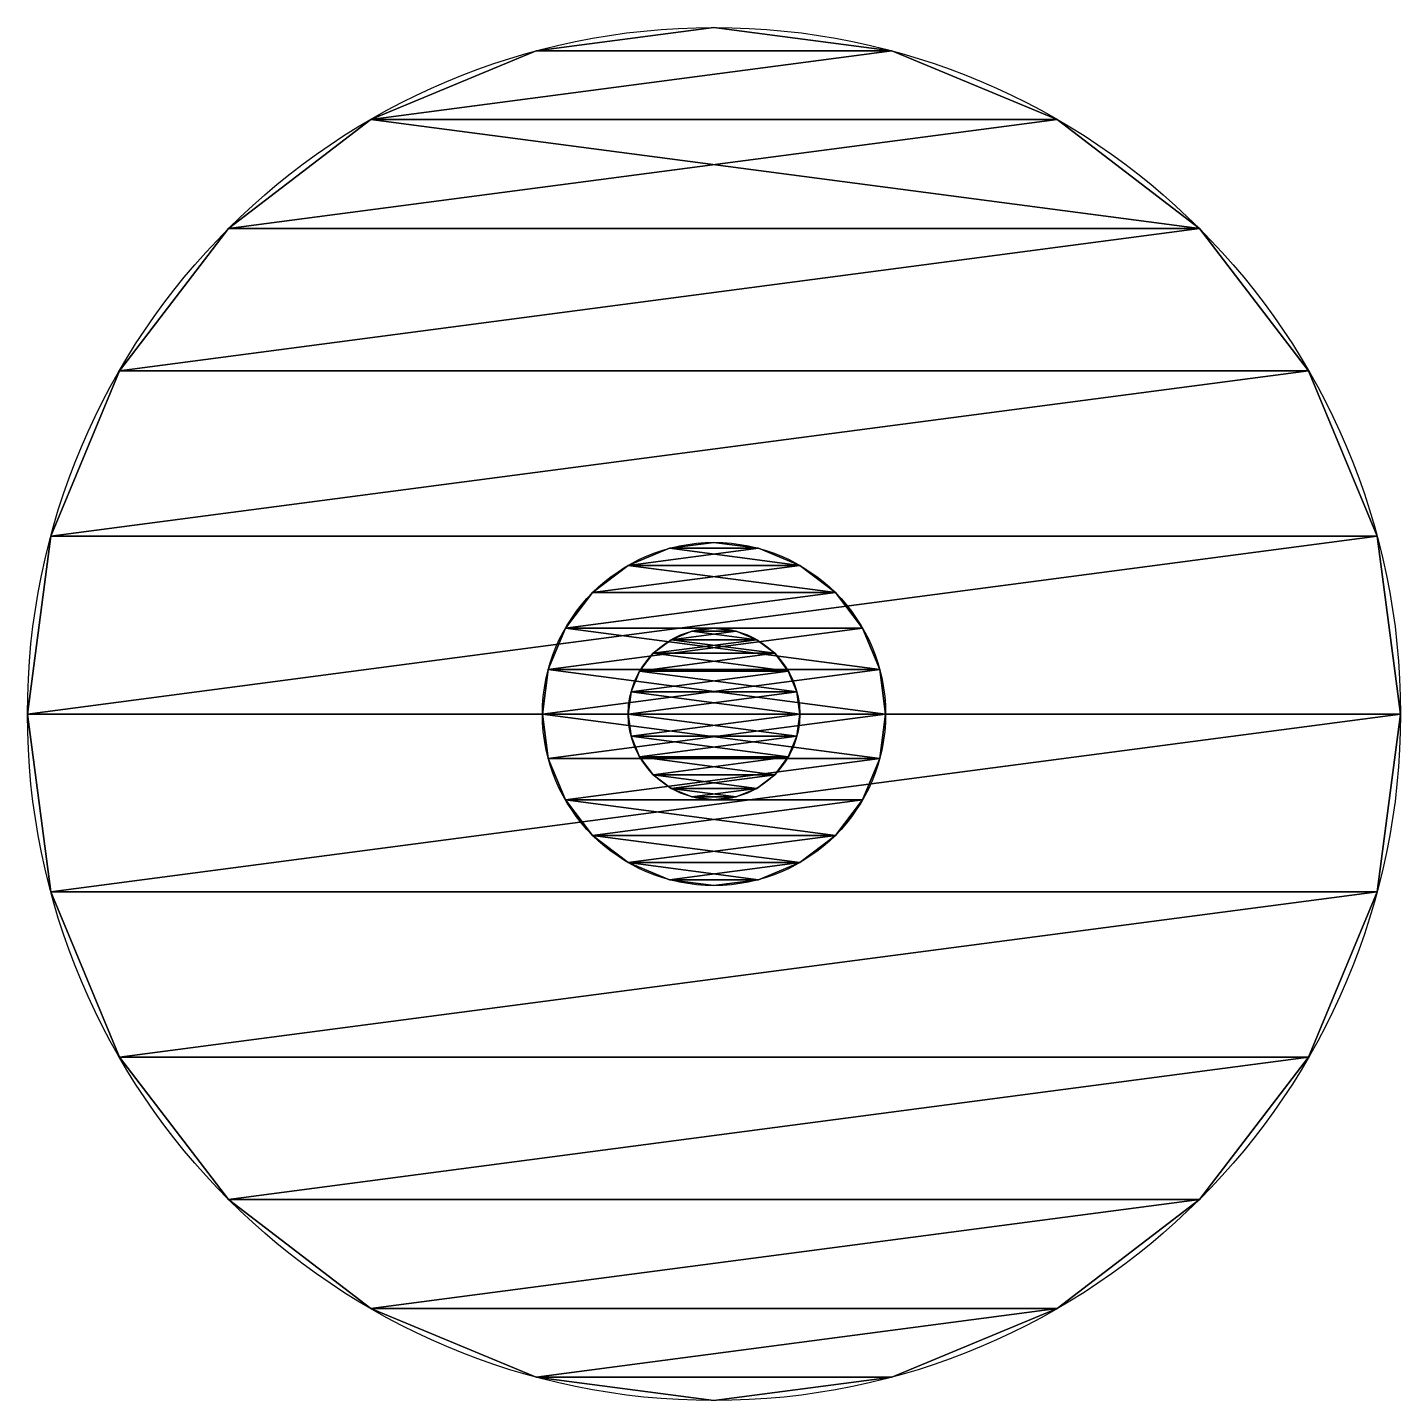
# Model space of a CAD drawing. Header units: inches. Extents: x -3.27 to 2.73, y -3.27 to 2.73.
import ezdxf

# ---------------------------------------------------------------- set-up
doc = ezdxf.new("R2010")
doc.units = ezdxf.units.IN
doc.header["$MEASUREMENT"] = 0
doc.layers.get('0').update_dxf_attribs({"color": 13})

# ---------------------------------------------------------------- blocks, each defined once
blk = doc.blocks.new('Group#80')
for p, q in [((3, 6), (3, 6, 14)), ((2.2235, 5.8978), (2.2235, 5.8978, 14)), ((3.7765, 5.8978), (3.7765, 5.8978, 14)), ((1.5, 5.5981), (1.5, 5.5981, 14)), ((4.5, 5.5981), (4.5, 5.5981, 14)), ((0.8787, 5.1213), (0.8787, 5.1213, 14)), ((5.1213, 5.1213), (5.1213, 5.1213, 14)), ((0.4019, 4.5), (0.4019, 4.5, 14)), ((5.5981, 4.5), (5.5981, 4.5, 14)), ((0.1022, 3.7765), (0.1022, 3.7765, 14)), ((5.8978, 3.7765), (5.8978, 3.7765, 14)), ((0, 3), (0, 3, 14)), ((6, 3), (6, 3, 14)), ((0.1022, 2.2235), (0.1022, 2.2235, 14)), ((5.8978, 2.2235), (5.8978, 2.2235, 14)), ((0.4019, 1.5), (0.4019, 1.5, 14)), ((5.5981, 1.5), (5.5981, 1.5, 14)), ((0.8787, 0.8787), (0.8787, 0.8787, 14)), ((5.1213, 0.8787), (5.1213, 0.8787, 14)), ((1.5, 0.4019), (1.5, 0.4019, 14)), ((4.5, 0.4019), (4.5, 0.4019, 14)), ((2.2235, 0.1022), (2.2235, 0.1022, 14)), ((3.7765, 0.1022), (3.7765, 0.1022, 14)), ((3, 0), (3, 0, 14))]:
    blk.add_line(p, q)
for centre in [(3, 3), (3, 3, 14)]:
    blk.add_circle(centre, 3)
mesh = blk.add_polyface()
corners = [(0.1022, 2.2235, 14), (0.1022, 3.7765, 14), (0, 3, 14), (0.4019, 1.5, 14), (0.4019, 4.5, 14), (0.8787, 0.8787, 14), (0.8787, 5.1213, 14), (1.5, 0.4019, 14), (1.5, 5.5981, 14), (2.2235, 0.1022, 14), (2.2235, 5.8978, 14), (3, 0, 14), (3, 6, 14), (3.7765, 0.1022, 14), (3.7765, 5.8978, 14), (4.5, 0.4019, 14), (4.5, 5.5981, 14), (5.1213, 0.8787, 14), (5.1213, 5.1213, 14), (5.5981, 1.5, 14), (5.5981, 4.5, 14), (5.8978, 2.2235, 14), (5.8978, 3.7765, 14), (6, 3, 14)]
mesh.append_faces([[corners[k] for k in face] for face in [(0, 1, 2), (22, 21, 23)]], dxfattribs={"vtx0": -1})
mesh.append_faces([[corners[k] for k in face] for face in [(1, 3, 4), (4, 5, 6), (6, 7, 8), (8, 9, 10), (10, 11, 12), (12, 13, 14), (14, 15, 16), (16, 17, 18), (18, 19, 20), (20, 21, 22)]], dxfattribs={"vtx0": -1, "vtx1": -1})
mesh.append_faces([[corners[k] for k in face] for face in [(1, 0, 3), (4, 3, 5), (6, 5, 7), (8, 7, 9), (10, 9, 11), (12, 11, 13), (14, 13, 15), (16, 15, 17), (18, 17, 19), (20, 19, 21)]], dxfattribs={"vtx0": -1, "vtx2": -1})
mesh = blk.add_polyface()
corners = [(0.1022, 3.7765), (0.1022, 2.2235), (0, 3), (0.4019, 1.5), (0.4019, 4.5), (0.8787, 0.8787), (0.8787, 5.1213), (1.5, 0.4019), (1.5, 5.5981), (2.2235, 0.1022), (2.2235, 5.8978), (3, 0), (3, 6), (3.7765, 0.1022), (3.7765, 5.8978), (4.5, 0.4019), (4.5, 5.5981), (5.1213, 0.8787), (5.1213, 5.1213), (5.5981, 4.5), (5.5981, 1.5), (5.8978, 2.2235), (5.8978, 3.7765), (6, 3)]
mesh.append_faces([[corners[k] for k in face] for face in [(0, 1, 2), (21, 22, 23)]], dxfattribs={"vtx0": -1})
mesh.append_faces([[corners[k] for k in face] for face in [(1, 0, 3), (3, 4, 5), (5, 6, 7), (7, 8, 9), (9, 10, 11), (11, 12, 13), (13, 14, 15), (15, 16, 17), (17, 19, 20), (20, 19, 21)]], dxfattribs={"vtx0": -1, "vtx1": -1})
mesh.append_faces([[corners[k] for k in face] for face in [(3, 0, 4), (5, 4, 6), (7, 6, 8), (9, 8, 10), (11, 10, 12), (13, 12, 14), (15, 14, 16), (17, 16, 18), (17, 18, 19), (21, 19, 22)]], dxfattribs={"vtx0": -1, "vtx2": -1})
mesh = blk.add_polyface()
corners = [(2.2235, 5.8978, 14), (3, 6), (2.2235, 5.8978), (3, 6, 14)]
mesh.append_faces([[corners[k] for k in face] for face in [(0, 1, 2), (1, 0, 3)]], dxfattribs={"vtx0": -1})
mesh = blk.add_polyface()
corners = [(3, 6, 14), (3.7765, 5.8978), (3, 6), (3.7765, 5.8978, 14)]
mesh.append_faces([[corners[k] for k in face] for face in [(0, 1, 2), (1, 0, 3)]], dxfattribs={"vtx0": -1})
mesh = blk.add_polyface()
corners = [(1.5, 5.5981, 14), (2.2235, 5.8978), (1.5, 5.5981), (2.2235, 5.8978, 14)]
mesh.append_faces([[corners[k] for k in face] for face in [(0, 1, 2), (1, 0, 3)]], dxfattribs={"vtx0": -1})
mesh = blk.add_polyface()
corners = [(3.7765, 5.8978, 14), (4.5, 5.5981), (3.7765, 5.8978), (4.5, 5.5981, 14)]
mesh.append_faces([[corners[k] for k in face] for face in [(0, 1, 2), (1, 0, 3)]], dxfattribs={"vtx0": -1})
mesh = blk.add_polyface()
corners = [(0.8787, 5.1213, 14), (1.5, 5.5981), (0.8787, 5.1213), (1.5, 5.5981, 14)]
mesh.append_faces([[corners[k] for k in face] for face in [(0, 1, 2), (1, 0, 3)]], dxfattribs={"vtx0": -1})
mesh = blk.add_polyface()
corners = [(4.5, 5.5981, 14), (5.1213, 5.1213), (4.5, 5.5981), (5.1213, 5.1213, 14)]
mesh.append_faces([[corners[k] for k in face] for face in [(0, 1, 2), (1, 0, 3)]], dxfattribs={"vtx0": -1})
mesh = blk.add_polyface()
corners = [(0.8787, 5.1213, 14), (0.4019, 4.5), (0.4019, 4.5, 14), (0.8787, 5.1213)]
mesh.append_faces([[corners[k] for k in face] for face in [(0, 1, 2), (1, 0, 3)]], dxfattribs={"vtx0": -1})
mesh = blk.add_polyface()
corners = [(5.1213, 5.1213), (5.5981, 4.5, 14), (5.5981, 4.5), (5.1213, 5.1213, 14)]
mesh.append_faces([[corners[k] for k in face] for face in [(0, 1, 2), (1, 0, 3)]], dxfattribs={"vtx0": -1})
mesh = blk.add_polyface()
corners = [(0.4019, 4.5, 14), (0.1022, 3.7765), (0.1022, 3.7765, 14), (0.4019, 4.5)]
mesh.append_faces([[corners[k] for k in face] for face in [(0, 1, 2), (1, 0, 3)]], dxfattribs={"vtx0": -1})
mesh = blk.add_polyface()
corners = [(5.5981, 4.5), (5.8978, 3.7765, 14), (5.8978, 3.7765), (5.5981, 4.5, 14)]
mesh.append_faces([[corners[k] for k in face] for face in [(0, 1, 2), (1, 0, 3)]], dxfattribs={"vtx0": -1})
mesh = blk.add_polyface()
corners = [(0.1022, 3.7765, 14), (0, 3), (0, 3, 14), (0.1022, 3.7765)]
mesh.append_faces([[corners[k] for k in face] for face in [(0, 1, 2), (1, 0, 3)]], dxfattribs={"vtx0": -1})
mesh = blk.add_polyface()
corners = [(5.8978, 3.7765), (6, 3, 14), (6, 3), (5.8978, 3.7765, 14)]
mesh.append_faces([[corners[k] for k in face] for face in [(0, 1, 2), (1, 0, 3)]], dxfattribs={"vtx0": -1})
mesh = blk.add_polyface()
corners = [(0, 3, 14), (0.1022, 2.2235), (0.1022, 2.2235, 14), (0, 3)]
mesh.append_faces([[corners[k] for k in face] for face in [(0, 1, 2), (1, 0, 3)]], dxfattribs={"vtx0": -1})
mesh = blk.add_polyface()
corners = [(6, 3), (5.8978, 2.2235, 14), (5.8978, 2.2235), (6, 3, 14)]
mesh.append_faces([[corners[k] for k in face] for face in [(0, 1, 2), (1, 0, 3)]], dxfattribs={"vtx0": -1})
mesh = blk.add_polyface()
corners = [(0.1022, 2.2235, 14), (0.4019, 1.5), (0.4019, 1.5, 14), (0.1022, 2.2235)]
mesh.append_faces([[corners[k] for k in face] for face in [(0, 1, 2), (1, 0, 3)]], dxfattribs={"vtx0": -1})
mesh = blk.add_polyface()
corners = [(5.8978, 2.2235), (5.5981, 1.5, 14), (5.5981, 1.5), (5.8978, 2.2235, 14)]
mesh.append_faces([[corners[k] for k in face] for face in [(0, 1, 2), (1, 0, 3)]], dxfattribs={"vtx0": -1})
mesh = blk.add_polyface()
corners = [(0.4019, 1.5, 14), (0.8787, 0.8787), (0.8787, 0.8787, 14), (0.4019, 1.5)]
mesh.append_faces([[corners[k] for k in face] for face in [(0, 1, 2), (1, 0, 3)]], dxfattribs={"vtx0": -1})
mesh = blk.add_polyface()
corners = [(5.5981, 1.5), (5.1213, 0.8787, 14), (5.1213, 0.8787), (5.5981, 1.5, 14)]
mesh.append_faces([[corners[k] for k in face] for face in [(0, 1, 2), (1, 0, 3)]], dxfattribs={"vtx0": -1})
mesh = blk.add_polyface()
corners = [(1.5, 0.4019, 14), (0.8787, 0.8787), (1.5, 0.4019), (0.8787, 0.8787, 14)]
mesh.append_faces([[corners[k] for k in face] for face in [(0, 1, 2), (1, 0, 3)]], dxfattribs={"vtx0": -1})
mesh = blk.add_polyface()
corners = [(5.1213, 0.8787, 14), (4.5, 0.4019), (5.1213, 0.8787), (4.5, 0.4019, 14)]
mesh.append_faces([[corners[k] for k in face] for face in [(0, 1, 2), (1, 0, 3)]], dxfattribs={"vtx0": -1})
mesh = blk.add_polyface()
corners = [(2.2235, 0.1022, 14), (1.5, 0.4019), (2.2235, 0.1022), (1.5, 0.4019, 14)]
mesh.append_faces([[corners[k] for k in face] for face in [(0, 1, 2), (1, 0, 3)]], dxfattribs={"vtx0": -1})
mesh = blk.add_polyface()
corners = [(4.5, 0.4019, 14), (3.7765, 0.1022), (4.5, 0.4019), (3.7765, 0.1022, 14)]
mesh.append_faces([[corners[k] for k in face] for face in [(0, 1, 2), (1, 0, 3)]], dxfattribs={"vtx0": -1})
mesh = blk.add_polyface()
corners = [(3, 0, 14), (2.2235, 0.1022), (3, 0), (2.2235, 0.1022, 14)]
mesh.append_faces([[corners[k] for k in face] for face in [(0, 1, 2), (1, 0, 3)]], dxfattribs={"vtx0": -1})
mesh = blk.add_polyface()
corners = [(3.7765, 0.1022, 14), (3, 0), (3.7765, 0.1022), (3, 0, 14)]
mesh.append_faces([[corners[k] for k in face] for face in [(0, 1, 2), (1, 0, 3)]], dxfattribs={"vtx0": -1})
blk = doc.blocks.new('Group#82')
for p, q in [((0.2779, 0.7372), (0.2779, 0.7372, 3.5)), ((0.375, 0.75), (0.375, 0.75, 3.5)), ((0.4721, 0.7372), (0.4721, 0.7372, 3.5)), ((0.1875, 0.6998), (0.1875, 0.6998, 3.5)), ((0.5625, 0.6998), (0.5625, 0.6998, 3.5)), ((0.1098, 0.6402), (0.1098, 0.6402, 3.5)), ((0.6402, 0.6402), (0.6402, 0.6402, 3.5)), ((0.0502, 0.5625), (0.0502, 0.5625, 3.5)), ((0.6998, 0.5625), (0.6998, 0.5625, 3.5)), ((0.0128, 0.4721), (0.0128, 0.4721, 3.5)), ((0.7372, 0.4721), (0.7372, 0.4721, 3.5)), ((0, 0.375), (0, 0.375, 3.5)), ((0.75, 0.375), (0.75, 0.375, 3.5)), ((0.0128, 0.2779), (0.0128, 0.2779, 3.5)), ((0.7372, 0.2779), (0.7372, 0.2779, 3.5)), ((0.0502, 0.1875), (0.0502, 0.1875, 3.5)), ((0.6998, 0.1875), (0.6998, 0.1875, 3.5)), ((0.1098, 0.1098), (0.1098, 0.1098, 3.5)), ((0.6402, 0.1098), (0.6402, 0.1098, 3.5)), ((0.1875, 0.0502), (0.1875, 0.0502, 3.5)), ((0.2779, 0.0128), (0.2779, 0.0128, 3.5)), ((0.375, 0), (0.375, 0, 3.5)), ((0.4721, 0.0128), (0.4721, 0.0128, 3.5)), ((0.5625, 0.0502), (0.5625, 0.0502, 3.5))]:
    blk.add_line(p, q)
for centre in [(0.375, 0.375), (0.375, 0.375, 3.5)]:
    blk.add_circle(centre, 0.375)
mesh = blk.add_polyface()
corners = [(0.0128, 0.4721), (0.0128, 0.2779), (0, 0.375), (0.0502, 0.5625), (0.0502, 0.1875), (0.1098, 0.6402), (0.1098, 0.1098), (0.1875, 0.6998), (0.1875, 0.0502), (0.2779, 0.7372), (0.2779, 0.0128), (0.375, 0.75), (0.375, 0), (0.4721, 0.7372), (0.4721, 0.0128), (0.5625, 0.6998), (0.5625, 0.0502), (0.6402, 0.6402), (0.6402, 0.1098), (0.6998, 0.5625), (0.6998, 0.1875), (0.7372, 0.4721), (0.7372, 0.2779), (0.75, 0.375)]
mesh.append_faces([[corners[k] for k in face] for face in [(0, 1, 2), (22, 21, 23)]], dxfattribs={"vtx0": -1})
mesh.append_faces([[corners[k] for k in face] for face in [(1, 3, 4), (4, 5, 6), (6, 7, 8), (8, 9, 10), (10, 11, 12), (12, 13, 14), (14, 15, 16), (16, 17, 18), (18, 19, 20), (20, 21, 22)]], dxfattribs={"vtx0": -1, "vtx1": -1})
mesh.append_faces([[corners[k] for k in face] for face in [(1, 0, 3), (4, 3, 5), (6, 5, 7), (8, 7, 9), (10, 9, 11), (12, 11, 13), (14, 13, 15), (16, 15, 17), (18, 17, 19), (20, 19, 21)]], dxfattribs={"vtx0": -1, "vtx2": -1})
mesh = blk.add_polyface()
corners = [(0.0128, 0.2779, 3.5), (0.0128, 0.4721, 3.5), (0, 0.375, 3.5), (0.0502, 0.1875, 3.5), (0.0502, 0.5625, 3.5), (0.1098, 0.1098, 3.5), (0.1098, 0.6402, 3.5), (0.1875, 0.0502, 3.5), (0.1875, 0.6998, 3.5), (0.2779, 0.0128, 3.5), (0.2779, 0.7372, 3.5), (0.375, 0, 3.5), (0.375, 0.75, 3.5), (0.4721, 0.0128, 3.5), (0.4721, 0.7372, 3.5), (0.5625, 0.0502, 3.5), (0.5625, 0.6998, 3.5), (0.6402, 0.1098, 3.5), (0.6402, 0.6402, 3.5), (0.6998, 0.1875, 3.5), (0.6998, 0.5625, 3.5), (0.7372, 0.2779, 3.5), (0.7372, 0.4721, 3.5), (0.75, 0.375, 3.5)]
mesh.append_faces([[corners[k] for k in face] for face in [(0, 1, 2), (22, 21, 23)]], dxfattribs={"vtx0": -1})
mesh.append_faces([[corners[k] for k in face] for face in [(1, 3, 4), (4, 5, 6), (6, 7, 8), (8, 9, 10), (10, 11, 12), (12, 13, 14), (14, 15, 16), (16, 17, 18), (18, 19, 20), (20, 21, 22)]], dxfattribs={"vtx0": -1, "vtx1": -1})
mesh.append_faces([[corners[k] for k in face] for face in [(1, 0, 3), (4, 3, 5), (6, 5, 7), (8, 7, 9), (10, 9, 11), (12, 11, 13), (14, 13, 15), (16, 15, 17), (18, 17, 19), (20, 19, 21)]], dxfattribs={"vtx0": -1, "vtx2": -1})
mesh = blk.add_polyface()
corners = [(0.1875, 0.6998, 3.5), (0.2779, 0.7372), (0.1875, 0.6998), (0.2779, 0.7372, 3.5)]
mesh.append_faces([[corners[k] for k in face] for face in [(0, 1, 2), (1, 0, 3)]], dxfattribs={"vtx0": -1})
mesh = blk.add_polyface()
corners = [(0.2779, 0.7372, 3.5), (0.375, 0.75), (0.2779, 0.7372), (0.375, 0.75, 3.5)]
mesh.append_faces([[corners[k] for k in face] for face in [(0, 1, 2), (1, 0, 3)]], dxfattribs={"vtx0": -1})
mesh = blk.add_polyface()
corners = [(0.375, 0.75, 3.5), (0.4721, 0.7372), (0.375, 0.75), (0.4721, 0.7372, 3.5)]
mesh.append_faces([[corners[k] for k in face] for face in [(0, 1, 2), (1, 0, 3)]], dxfattribs={"vtx0": -1})
mesh = blk.add_polyface()
corners = [(0.4721, 0.7372, 3.5), (0.5625, 0.6998), (0.4721, 0.7372), (0.5625, 0.6998, 3.5)]
mesh.append_faces([[corners[k] for k in face] for face in [(0, 1, 2), (1, 0, 3)]], dxfattribs={"vtx0": -1})
mesh = blk.add_polyface()
corners = [(0.1098, 0.6402, 3.5), (0.1875, 0.6998), (0.1098, 0.6402), (0.1875, 0.6998, 3.5)]
mesh.append_faces([[corners[k] for k in face] for face in [(0, 1, 2), (1, 0, 3)]], dxfattribs={"vtx0": -1})
mesh = blk.add_polyface()
corners = [(0.5625, 0.6998, 3.5), (0.6402, 0.6402), (0.5625, 0.6998), (0.6402, 0.6402, 3.5)]
mesh.append_faces([[corners[k] for k in face] for face in [(0, 1, 2), (1, 0, 3)]], dxfattribs={"vtx0": -1})
mesh = blk.add_polyface()
corners = [(0.1098, 0.6402, 3.5), (0.0502, 0.5625), (0.0502, 0.5625, 3.5), (0.1098, 0.6402)]
mesh.append_faces([[corners[k] for k in face] for face in [(0, 1, 2), (1, 0, 3)]], dxfattribs={"vtx0": -1})
mesh = blk.add_polyface()
corners = [(0.6402, 0.6402), (0.6998, 0.5625, 3.5), (0.6998, 0.5625), (0.6402, 0.6402, 3.5)]
mesh.append_faces([[corners[k] for k in face] for face in [(0, 1, 2), (1, 0, 3)]], dxfattribs={"vtx0": -1})
mesh = blk.add_polyface()
corners = [(0.0502, 0.5625, 3.5), (0.0128, 0.4721), (0.0128, 0.4721, 3.5), (0.0502, 0.5625)]
mesh.append_faces([[corners[k] for k in face] for face in [(0, 1, 2), (1, 0, 3)]], dxfattribs={"vtx0": -1})
mesh = blk.add_polyface()
corners = [(0.6998, 0.5625), (0.7372, 0.4721, 3.5), (0.7372, 0.4721), (0.6998, 0.5625, 3.5)]
mesh.append_faces([[corners[k] for k in face] for face in [(0, 1, 2), (1, 0, 3)]], dxfattribs={"vtx0": -1})
mesh = blk.add_polyface()
corners = [(0.0128, 0.4721, 3.5), (0, 0.375), (0, 0.375, 3.5), (0.0128, 0.4721)]
mesh.append_faces([[corners[k] for k in face] for face in [(0, 1, 2), (1, 0, 3)]], dxfattribs={"vtx0": -1})
mesh = blk.add_polyface()
corners = [(0.7372, 0.4721), (0.75, 0.375, 3.5), (0.75, 0.375), (0.7372, 0.4721, 3.5)]
mesh.append_faces([[corners[k] for k in face] for face in [(0, 1, 2), (1, 0, 3)]], dxfattribs={"vtx0": -1})
mesh = blk.add_polyface()
corners = [(0, 0.375, 3.5), (0.0128, 0.2779), (0.0128, 0.2779, 3.5), (0, 0.375)]
mesh.append_faces([[corners[k] for k in face] for face in [(0, 1, 2), (1, 0, 3)]], dxfattribs={"vtx0": -1})
mesh = blk.add_polyface()
corners = [(0.75, 0.375), (0.7372, 0.2779, 3.5), (0.7372, 0.2779), (0.75, 0.375, 3.5)]
mesh.append_faces([[corners[k] for k in face] for face in [(0, 1, 2), (1, 0, 3)]], dxfattribs={"vtx0": -1})
mesh = blk.add_polyface()
corners = [(0.0128, 0.2779, 3.5), (0.0502, 0.1875), (0.0502, 0.1875, 3.5), (0.0128, 0.2779)]
mesh.append_faces([[corners[k] for k in face] for face in [(0, 1, 2), (1, 0, 3)]], dxfattribs={"vtx0": -1})
mesh = blk.add_polyface()
corners = [(0.7372, 0.2779), (0.6998, 0.1875, 3.5), (0.6998, 0.1875), (0.7372, 0.2779, 3.5)]
mesh.append_faces([[corners[k] for k in face] for face in [(0, 1, 2), (1, 0, 3)]], dxfattribs={"vtx0": -1})
mesh = blk.add_polyface()
corners = [(0.0502, 0.1875, 3.5), (0.1098, 0.1098), (0.1098, 0.1098, 3.5), (0.0502, 0.1875)]
mesh.append_faces([[corners[k] for k in face] for face in [(0, 1, 2), (1, 0, 3)]], dxfattribs={"vtx0": -1})
mesh = blk.add_polyface()
corners = [(0.6998, 0.1875), (0.6402, 0.1098, 3.5), (0.6402, 0.1098), (0.6998, 0.1875, 3.5)]
mesh.append_faces([[corners[k] for k in face] for face in [(0, 1, 2), (1, 0, 3)]], dxfattribs={"vtx0": -1})
mesh = blk.add_polyface()
corners = [(0.1875, 0.0502, 3.5), (0.1098, 0.1098), (0.1875, 0.0502), (0.1098, 0.1098, 3.5)]
mesh.append_faces([[corners[k] for k in face] for face in [(0, 1, 2), (1, 0, 3)]], dxfattribs={"vtx0": -1})
mesh = blk.add_polyface()
corners = [(0.6402, 0.1098, 3.5), (0.5625, 0.0502), (0.6402, 0.1098), (0.5625, 0.0502, 3.5)]
mesh.append_faces([[corners[k] for k in face] for face in [(0, 1, 2), (1, 0, 3)]], dxfattribs={"vtx0": -1})
mesh = blk.add_polyface()
corners = [(0.2779, 0.0128, 3.5), (0.1875, 0.0502), (0.2779, 0.0128), (0.1875, 0.0502, 3.5)]
mesh.append_faces([[corners[k] for k in face] for face in [(0, 1, 2), (1, 0, 3)]], dxfattribs={"vtx0": -1})
mesh = blk.add_polyface()
corners = [(0.375, 0, 3.5), (0.2779, 0.0128), (0.375, 0), (0.2779, 0.0128, 3.5)]
mesh.append_faces([[corners[k] for k in face] for face in [(0, 1, 2), (1, 0, 3)]], dxfattribs={"vtx0": -1})
mesh = blk.add_polyface()
corners = [(0.4721, 0.0128, 3.5), (0.375, 0), (0.4721, 0.0128), (0.375, 0, 3.5)]
mesh.append_faces([[corners[k] for k in face] for face in [(0, 1, 2), (1, 0, 3)]], dxfattribs={"vtx0": -1})
mesh = blk.add_polyface()
corners = [(0.5625, 0.0502, 3.5), (0.4721, 0.0128), (0.5625, 0.0502), (0.4721, 0.0128, 3.5)]
mesh.append_faces([[corners[k] for k in face] for face in [(0, 1, 2), (1, 0, 3)]], dxfattribs={"vtx0": -1})
blk = doc.blocks.new('Group#81')
for p, q in [((0.5559, 1.4744), (0.5559, 1.4744, 0.5)), ((0.75, 1.5), (0.75, 1.5, 0.5)), ((0.9441, 1.4744), (0.9441, 1.4744, 0.5)), ((0.375, 1.3995), (0.375, 1.3995, 0.5)), ((1.125, 1.3995), (1.125, 1.3995, 0.5)), ((0.2197, 1.2803), (0.2197, 1.2803, 0.5)), ((1.2803, 1.2803), (1.2803, 1.2803, 0.5)), ((0.1005, 1.125), (0.1005, 1.125, 0.5)), ((1.3995, 1.125), (1.3995, 1.125, 0.5)), ((0.0256, 0.9441), (0.0256, 0.9441, 0.5)), ((1.4744, 0.9441), (1.4744, 0.9441, 0.5)), ((0, 0.75), (0, 0.75, 0.5)), ((1.5, 0.75), (1.5, 0.75, 0.5)), ((0.0256, 0.5559), (0.0256, 0.5559, 0.5)), ((1.4744, 0.5559), (1.4744, 0.5559, 0.5)), ((0.1005, 0.375), (0.1005, 0.375, 0.5)), ((1.3995, 0.375), (1.3995, 0.375, 0.5)), ((0.2197, 0.2197), (0.2197, 0.2197, 0.5)), ((1.2803, 0.2197), (1.2803, 0.2197, 0.5)), ((0.375, 0.1005), (0.375, 0.1005, 0.5)), ((1.125, 0.1005), (1.125, 0.1005, 0.5)), ((0.5559, 0.0256), (0.5559, 0.0256, 0.5)), ((0.75, 0), (0.75, 0, 0.5)), ((0.9441, 0.0256), (0.9441, 0.0256, 0.5))]:
    blk.add_line(p, q)
for centre in [(0.75, 0.75), (0.75, 0.75, 0.5)]:
    blk.add_circle(centre, 0.75)
mesh = blk.add_polyface()
corners = [(0.0256, 0.9441), (0.0256, 0.5559), (0, 0.75), (0.1005, 1.125), (0.1005, 0.375), (0.2197, 1.2803), (0.2197, 0.2197), (0.375, 1.3995), (0.375, 0.1005), (0.5559, 0.0256), (0.5559, 1.4744), (0.75, 1.5), (0.75, 0), (0.9441, 1.4744), (0.9441, 0.0256), (1.125, 1.3995), (1.125, 0.1005), (1.2803, 0.2197), (1.2803, 1.2803), (1.3995, 1.125), (1.3995, 0.375), (1.4744, 0.9441), (1.4744, 0.5559), (1.5, 0.75)]
mesh.append_faces([[corners[k] for k in face] for face in [(0, 1, 2), (22, 21, 23)]], dxfattribs={"vtx0": -1})
mesh.append_faces([[corners[k] for k in face] for face in [(1, 3, 4), (4, 5, 6), (6, 7, 8), (8, 7, 9), (9, 11, 12), (12, 13, 14), (14, 15, 16), (16, 15, 17), (17, 19, 20), (20, 21, 22)]], dxfattribs={"vtx0": -1, "vtx1": -1})
mesh.append_faces([[corners[k] for k in face] for face in [(1, 0, 3), (4, 3, 5), (6, 5, 7), (9, 7, 10), (9, 10, 11), (12, 11, 13), (14, 13, 15), (17, 15, 18), (17, 18, 19), (20, 19, 21)]], dxfattribs={"vtx0": -1, "vtx2": -1})
mesh = blk.add_polyface()
corners = [(0.0256, 0.5559, 0.5), (0.0256, 0.9441, 0.5), (0, 0.75, 0.5), (0.1005, 0.375, 0.5), (0.1005, 1.125, 0.5), (0.2197, 0.2197, 0.5), (0.2197, 1.2803, 0.5), (0.375, 0.1005, 0.5), (0.375, 1.3995, 0.5), (0.5559, 0.0256, 0.5), (0.5559, 1.4744, 0.5), (0.75, 0, 0.5), (0.75, 1.5, 0.5), (0.9441, 0.0256, 0.5), (0.9441, 1.4744, 0.5), (1.125, 0.1005, 0.5), (1.125, 1.3995, 0.5), (1.2803, 0.2197, 0.5), (1.2803, 1.2803, 0.5), (1.3995, 0.375, 0.5), (1.3995, 1.125, 0.5), (1.4744, 0.5559, 0.5), (1.4744, 0.9441, 0.5), (1.5, 0.75, 0.5)]
mesh.append_faces([[corners[k] for k in face] for face in [(0, 1, 2), (22, 21, 23)]], dxfattribs={"vtx0": -1})
mesh.append_faces([[corners[k] for k in face] for face in [(1, 3, 4), (4, 5, 6), (6, 7, 8), (8, 9, 10), (10, 11, 12), (12, 13, 14), (14, 15, 16), (16, 17, 18), (18, 19, 20), (20, 21, 22)]], dxfattribs={"vtx0": -1, "vtx1": -1})
mesh.append_faces([[corners[k] for k in face] for face in [(1, 0, 3), (4, 3, 5), (6, 5, 7), (8, 7, 9), (10, 9, 11), (12, 11, 13), (14, 13, 15), (16, 15, 17), (18, 17, 19), (20, 19, 21)]], dxfattribs={"vtx0": -1, "vtx2": -1})
mesh = blk.add_polyface()
corners = [(0.375, 1.3995, 0.5), (0.5559, 1.4744), (0.375, 1.3995), (0.5559, 1.4744, 0.5)]
mesh.append_faces([[corners[k] for k in face] for face in [(0, 1, 2), (1, 0, 3)]], dxfattribs={"vtx0": -1})
mesh = blk.add_polyface()
corners = [(0.5559, 1.4744, 0.5), (0.75, 1.5), (0.5559, 1.4744), (0.75, 1.5, 0.5)]
mesh.append_faces([[corners[k] for k in face] for face in [(0, 1, 2), (1, 0, 3)]], dxfattribs={"vtx0": -1})
mesh = blk.add_polyface()
corners = [(0.75, 1.5, 0.5), (0.9441, 1.4744), (0.75, 1.5), (0.9441, 1.4744, 0.5)]
mesh.append_faces([[corners[k] for k in face] for face in [(0, 1, 2), (1, 0, 3)]], dxfattribs={"vtx0": -1})
mesh = blk.add_polyface()
corners = [(0.9441, 1.4744, 0.5), (1.125, 1.3995), (0.9441, 1.4744), (1.125, 1.3995, 0.5)]
mesh.append_faces([[corners[k] for k in face] for face in [(0, 1, 2), (1, 0, 3)]], dxfattribs={"vtx0": -1})
mesh = blk.add_polyface()
corners = [(0.2197, 1.2803, 0.5), (0.375, 1.3995), (0.2197, 1.2803), (0.375, 1.3995, 0.5)]
mesh.append_faces([[corners[k] for k in face] for face in [(0, 1, 2), (1, 0, 3)]], dxfattribs={"vtx0": -1})
mesh = blk.add_polyface()
corners = [(1.125, 1.3995, 0.5), (1.2803, 1.2803), (1.125, 1.3995), (1.2803, 1.2803, 0.5)]
mesh.append_faces([[corners[k] for k in face] for face in [(0, 1, 2), (1, 0, 3)]], dxfattribs={"vtx0": -1})
mesh = blk.add_polyface()
corners = [(0.2197, 1.2803, 0.5), (0.1005, 1.125), (0.1005, 1.125, 0.5), (0.2197, 1.2803)]
mesh.append_faces([[corners[k] for k in face] for face in [(0, 1, 2), (1, 0, 3)]], dxfattribs={"vtx0": -1})
mesh = blk.add_polyface()
corners = [(1.2803, 1.2803), (1.3995, 1.125, 0.5), (1.3995, 1.125), (1.2803, 1.2803, 0.5)]
mesh.append_faces([[corners[k] for k in face] for face in [(0, 1, 2), (1, 0, 3)]], dxfattribs={"vtx0": -1})
mesh = blk.add_polyface()
corners = [(0.1005, 1.125, 0.5), (0.0256, 0.9441), (0.0256, 0.9441, 0.5), (0.1005, 1.125)]
mesh.append_faces([[corners[k] for k in face] for face in [(0, 1, 2), (1, 0, 3)]], dxfattribs={"vtx0": -1})
mesh = blk.add_polyface()
corners = [(1.3995, 1.125), (1.4744, 0.9441, 0.5), (1.4744, 0.9441), (1.3995, 1.125, 0.5)]
mesh.append_faces([[corners[k] for k in face] for face in [(0, 1, 2), (1, 0, 3)]], dxfattribs={"vtx0": -1})
mesh = blk.add_polyface()
corners = [(0.0256, 0.9441, 0.5), (0, 0.75), (0, 0.75, 0.5), (0.0256, 0.9441)]
mesh.append_faces([[corners[k] for k in face] for face in [(0, 1, 2), (1, 0, 3)]], dxfattribs={"vtx0": -1})
mesh = blk.add_polyface()
corners = [(1.4744, 0.9441), (1.5, 0.75, 0.5), (1.5, 0.75), (1.4744, 0.9441, 0.5)]
mesh.append_faces([[corners[k] for k in face] for face in [(0, 1, 2), (1, 0, 3)]], dxfattribs={"vtx0": -1})
mesh = blk.add_polyface()
corners = [(0, 0.75, 0.5), (0.0256, 0.5559), (0.0256, 0.5559, 0.5), (0, 0.75)]
mesh.append_faces([[corners[k] for k in face] for face in [(0, 1, 2), (1, 0, 3)]], dxfattribs={"vtx0": -1})
mesh = blk.add_polyface()
corners = [(1.5, 0.75), (1.4744, 0.5559, 0.5), (1.4744, 0.5559), (1.5, 0.75, 0.5)]
mesh.append_faces([[corners[k] for k in face] for face in [(0, 1, 2), (1, 0, 3)]], dxfattribs={"vtx0": -1})
mesh = blk.add_polyface()
corners = [(0.0256, 0.5559, 0.5), (0.1005, 0.375), (0.1005, 0.375, 0.5), (0.0256, 0.5559)]
mesh.append_faces([[corners[k] for k in face] for face in [(0, 1, 2), (1, 0, 3)]], dxfattribs={"vtx0": -1})
mesh = blk.add_polyface()
corners = [(1.4744, 0.5559), (1.3995, 0.375, 0.5), (1.3995, 0.375), (1.4744, 0.5559, 0.5)]
mesh.append_faces([[corners[k] for k in face] for face in [(0, 1, 2), (1, 0, 3)]], dxfattribs={"vtx0": -1})
mesh = blk.add_polyface()
corners = [(0.1005, 0.375, 0.5), (0.2197, 0.2197), (0.2197, 0.2197, 0.5), (0.1005, 0.375)]
mesh.append_faces([[corners[k] for k in face] for face in [(0, 1, 2), (1, 0, 3)]], dxfattribs={"vtx0": -1})
mesh = blk.add_polyface()
corners = [(1.3995, 0.375), (1.2803, 0.2197, 0.5), (1.2803, 0.2197), (1.3995, 0.375, 0.5)]
mesh.append_faces([[corners[k] for k in face] for face in [(0, 1, 2), (1, 0, 3)]], dxfattribs={"vtx0": -1})
mesh = blk.add_polyface()
corners = [(0.375, 0.1005, 0.5), (0.2197, 0.2197), (0.375, 0.1005), (0.2197, 0.2197, 0.5)]
mesh.append_faces([[corners[k] for k in face] for face in [(0, 1, 2), (1, 0, 3)]], dxfattribs={"vtx0": -1})
mesh = blk.add_polyface()
corners = [(1.2803, 0.2197, 0.5), (1.125, 0.1005), (1.2803, 0.2197), (1.125, 0.1005, 0.5)]
mesh.append_faces([[corners[k] for k in face] for face in [(0, 1, 2), (1, 0, 3)]], dxfattribs={"vtx0": -1})
mesh = blk.add_polyface()
corners = [(0.5559, 0.0256, 0.5), (0.375, 0.1005), (0.5559, 0.0256), (0.375, 0.1005, 0.5)]
mesh.append_faces([[corners[k] for k in face] for face in [(0, 1, 2), (1, 0, 3)]], dxfattribs={"vtx0": -1})
mesh = blk.add_polyface()
corners = [(1.125, 0.1005, 0.5), (0.9441, 0.0256), (1.125, 0.1005), (0.9441, 0.0256, 0.5)]
mesh.append_faces([[corners[k] for k in face] for face in [(0, 1, 2), (1, 0, 3)]], dxfattribs={"vtx0": -1})
mesh = blk.add_polyface()
corners = [(0.75, 0, 0.5), (0.5559, 0.0256), (0.75, 0), (0.5559, 0.0256, 0.5)]
mesh.append_faces([[corners[k] for k in face] for face in [(0, 1, 2), (1, 0, 3)]], dxfattribs={"vtx0": -1})
mesh = blk.add_polyface()
corners = [(0.9441, 0.0256, 0.5), (0.75, 0), (0.9441, 0.0256), (0.75, 0, 0.5)]
mesh.append_faces([[corners[k] for k in face] for face in [(0, 1, 2), (1, 0, 3)]], dxfattribs={"vtx0": -1})
blk = doc.blocks.new('Group#83')
for name, p in [('Group#81', (0, 0)), ('Group#82', (0.375, 0.375, 0.5))]:
    blk.add_blockref(name, p)
blk = doc.blocks.new('Group#84')
at = {"color": 253}
for name, p in [('Group#80', (0, 0)), ('Group#83', (2.25, 2.25, 14))]:
    blk.add_blockref(name, p, dxfattribs=at)
blk = doc.blocks.new('Group#30')
blk.add_blockref('Group#84', (-3.0971, -3.3622, -18))
blk = doc.blocks.new('Group#96')
at = {"rotation": 90.00000000000001}
blk.add_blockref('Group#30', (44.1516, 62.0159), dxfattribs=at)

msp = doc.modelspace()

# ---------------------------------------------------------------- block references
msp.add_blockref('Group#96', (-44.779, -62.184))

doc.saveas('drawing.dxf')
